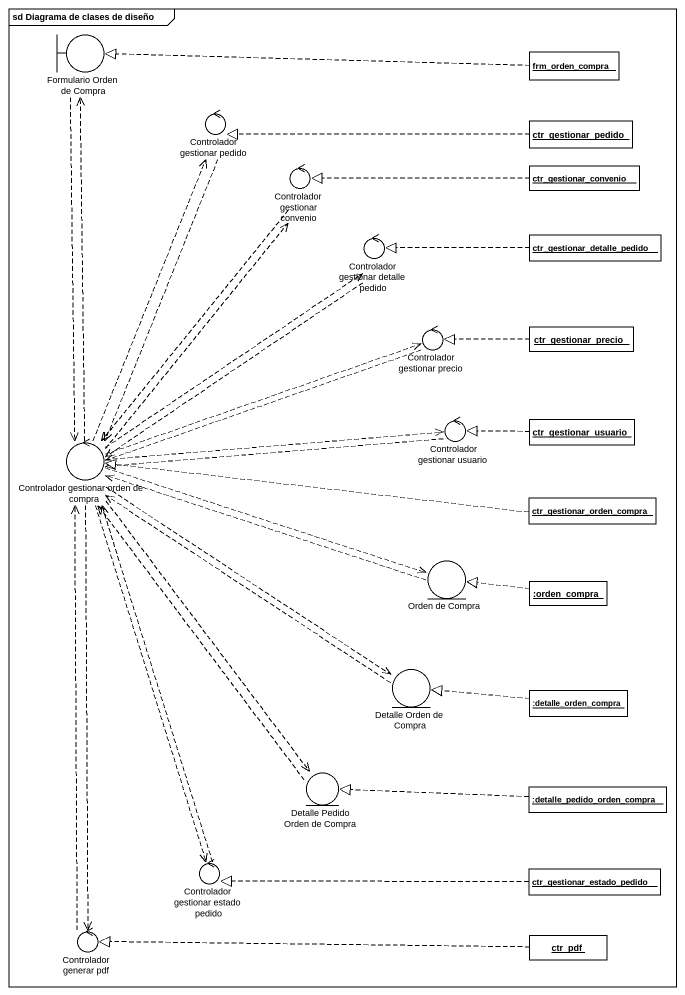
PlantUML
@startuml
mainframe sd Diagrama de clases de diseño
allowmixing
hide circle
hide empty members
boundary "Formulario Orden de Compra" as Formulario_Orden_de_Compra
object frm_orden_compra
control "Controlador gestionar pedido" as Controlador_gestionar_pedido
object ctr_gestionar_pedido
control "Controlador gestionar convenio" as Controlador_gestionar
object ctr_gestionar_convenio
control "Controlador gestionar detalle pedido" as Controlador_gestionar_2
object ctr_gestionar_detalle_pedido
control "Controlador gestionar precio" as Controlador_gestionar_precio
object ctr_gestionar_precio
control "Controlador gestionar orden de compra" as Controlador_gestionar_orden
control "Controlador gestionar usuario" as Controlador_gestionar_3
object ctr_gestionar_usuario
object ctr_gestionar_orden_compra
entity "Orden de Compra" as Orden_de_Compra
object ":orden_compra" as orden_compra
entity "Detalle Orden de Compra" as Detalle_Orden_de_Compra
object ":detalle_orden_compra" as detalle_orden_compra
entity "Detalle Pedido Orden de Compra" as Detalle_Pedido_Orden_de
object ":detalle_pedido_orden_compra" as detalle_pedido_orden_compra
control "Controlador gestionar estado pedido" as Controlador_gestionar_4
object ctr_gestionar_estado_pedido
control "Controlador generar pdf" as Controlador_generar_pdf
object ctr_pdf
Formulario_Orden_de_Compra ..> Controlador_gestionar_orden
frm_orden_compra .left.|> Formulario_Orden_de_Compra
Controlador_gestionar_pedido ..> Controlador_gestionar_orden
ctr_gestionar_pedido .left.|> Controlador_gestionar_pedido
Controlador_gestionar ..> Controlador_gestionar_orden
ctr_gestionar_convenio .left.|> Controlador_gestionar
Controlador_gestionar_2 ..> Controlador_gestionar_orden
ctr_gestionar_detalle_pedido .left.|> Controlador_gestionar_2
Controlador_gestionar_precio .left.> Controlador_gestionar_orden
ctr_gestionar_precio .left.|> Controlador_gestionar_precio
Controlador_gestionar_orden .up.> Formulario_Orden_de_Compra
Controlador_gestionar_orden .up.> Controlador_gestionar_pedido
Controlador_gestionar_orden .up.> Controlador_gestionar
Controlador_gestionar_orden .up.> Controlador_gestionar_2
Controlador_gestionar_orden .right.> Controlador_gestionar_precio
Controlador_gestionar_orden .right.> Controlador_gestionar_3
Controlador_gestionar_orden .right.> Orden_de_Compra
Controlador_gestionar_orden .right.> Detalle_Orden_de_Compra
Controlador_gestionar_orden ..> Detalle_Pedido_Orden_de
Controlador_gestionar_orden ..> Controlador_gestionar_4
Controlador_gestionar_orden ..> Controlador_generar_pdf
Controlador_gestionar_3 .left.> Controlador_gestionar_orden
ctr_gestionar_usuario .left.|> Controlador_gestionar_3
ctr_gestionar_orden_compra .left.|> Controlador_gestionar_orden
Orden_de_Compra .left.> Controlador_gestionar_orden
orden_compra .left.|> Orden_de_Compra
Detalle_Orden_de_Compra .left.> Controlador_gestionar_orden
detalle_orden_compra .left.|> Detalle_Orden_de_Compra
Detalle_Pedido_Orden_de .up.> Controlador_gestionar_orden
detalle_pedido_orden_compra .left.|> Detalle_Pedido_Orden_de
Controlador_gestionar_4 .up.> Controlador_gestionar_orden
ctr_gestionar_estado_pedido .left.|> Controlador_gestionar_4
Controlador_generar_pdf .up.> Controlador_gestionar_orden
ctr_pdf .left.|> Controlador_generar_pdf
@enduml
